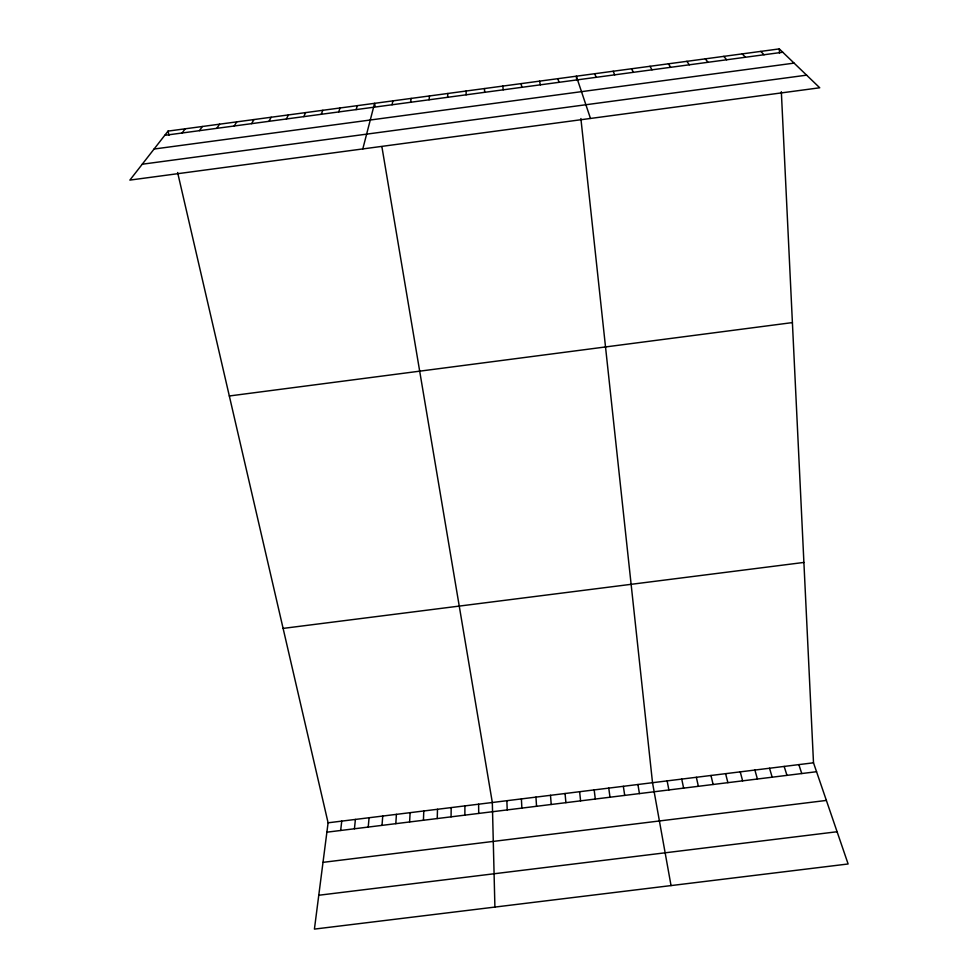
<?xml version="1.0" encoding="UTF-8"?>
<svg xmlns="http://www.w3.org/2000/svg" width="978" height="978" viewBox="0 0 978 978"><rect width="100%" height="100%" fill="white"/><g stroke="black" fill="none" stroke-linecap="round" stroke-linejoin="round"><path stroke-width="1.47" d="M464.88 815.139L464.905 805.896M466.127 94.817L466.127 91.015M451.066 816.838L451.188 807.596M437.239 818.549L437.496 809.283M423.425 820.249L423.792 810.982M409.611 821.96L410.112 812.669M447.594 97.299L447.802 93.485M395.809 823.659L396.42 814.356M382.019 825.371L382.74 816.055M368.229 827.07L369.073 817.742M354.439 828.769L355.405 819.43M429.073 99.793L429.476 95.954M340.662 830.469L341.75 821.117M177.617 172.519L328.095 822.804L314.415 929.1L848.122 863.977L813.5 762.803L781.336 91.712M410.564 102.287L411.176 98.411M392.068 104.768L392.875 100.868M362.801 148.925L374.586 103.338L375.1 106.345M356.126 109.597L357.325 105.648M338.681 111.944L340.075 107.971M321.249 114.292L322.826 110.294M303.816 116.626L305.588 112.617M286.407 118.974L288.363 114.927M268.999 121.309L271.151 117.25M251.603 123.656L253.938 119.56M234.219 125.991L236.737 121.871M216.835 128.326L219.549 124.182M199.463 130.661L202.373 126.492M182.104 132.996L185.197 128.803M168.033 131.113L129.878 180.099L819.735 87.775L779.295 48.9L168.033 131.113L168.998 135.245M164.756 135.331L782.767 52.237M154.072 149.035L794.075 63.118M142.25 164.218L806.618 75.159M229.329 395.98L792.412 322.593M283.107 628.402L803.904 562.436M328.095 822.804L813.5 762.803M326.884 832.18L816.557 771.715M323.009 862.351L826.373 800.432M318.767 895.249L837.095 831.74M760.786 51.394L764.05 54.756M742.29 53.876L745.358 57.274M723.806 56.357L726.666 59.78M705.334 58.851L707.986 62.299M686.874 61.333L689.319 64.805M668.426 63.815L670.663 67.311M649.979 66.296L652.02 69.817M631.543 68.766L633.377 72.323M613.133 71.247L614.759 74.829M594.722 73.729L596.14 77.335M590.48 118.448L576.311 76.198L576.775 80.416M798.843 764.613L801.752 773.537M784.173 766.434L786.972 775.371M769.527 768.243L772.18 777.192M754.882 770.053L757.412 779.014M557.925 78.668L558.939 82.335M740.236 771.862L742.632 780.835M725.603 773.671L727.876 782.669M710.969 775.481L713.121 784.49M696.348 777.29L698.365 786.312M539.55 81.15L540.357 84.829M681.739 779.087L683.622 788.121M667.13 780.896L668.891 789.943M671.042 885.591L652.522 782.706L580.883 118.534M381.885 146.676L492.325 802.51L494.905 907.083M637.925 784.503L639.429 793.586M521.176 83.619L521.787 87.323M623.341 786.312L624.71 795.395M608.756 788.109L610.003 797.217M594.184 789.918L595.296 799.038M579.612 791.715L580.602 800.848M502.814 86.088L503.218 89.829M565.052 793.513L565.907 802.657M550.492 795.31L551.225 804.478M535.944 797.119L536.555 806.288M484.465 88.558L484.672 92.323M521.396 798.916L521.873 808.097M779.295 48.9L779.49 53.167M506.861 800.713L507.215 809.906M478.609 804.197L478.719 813.427"/></g></svg>
